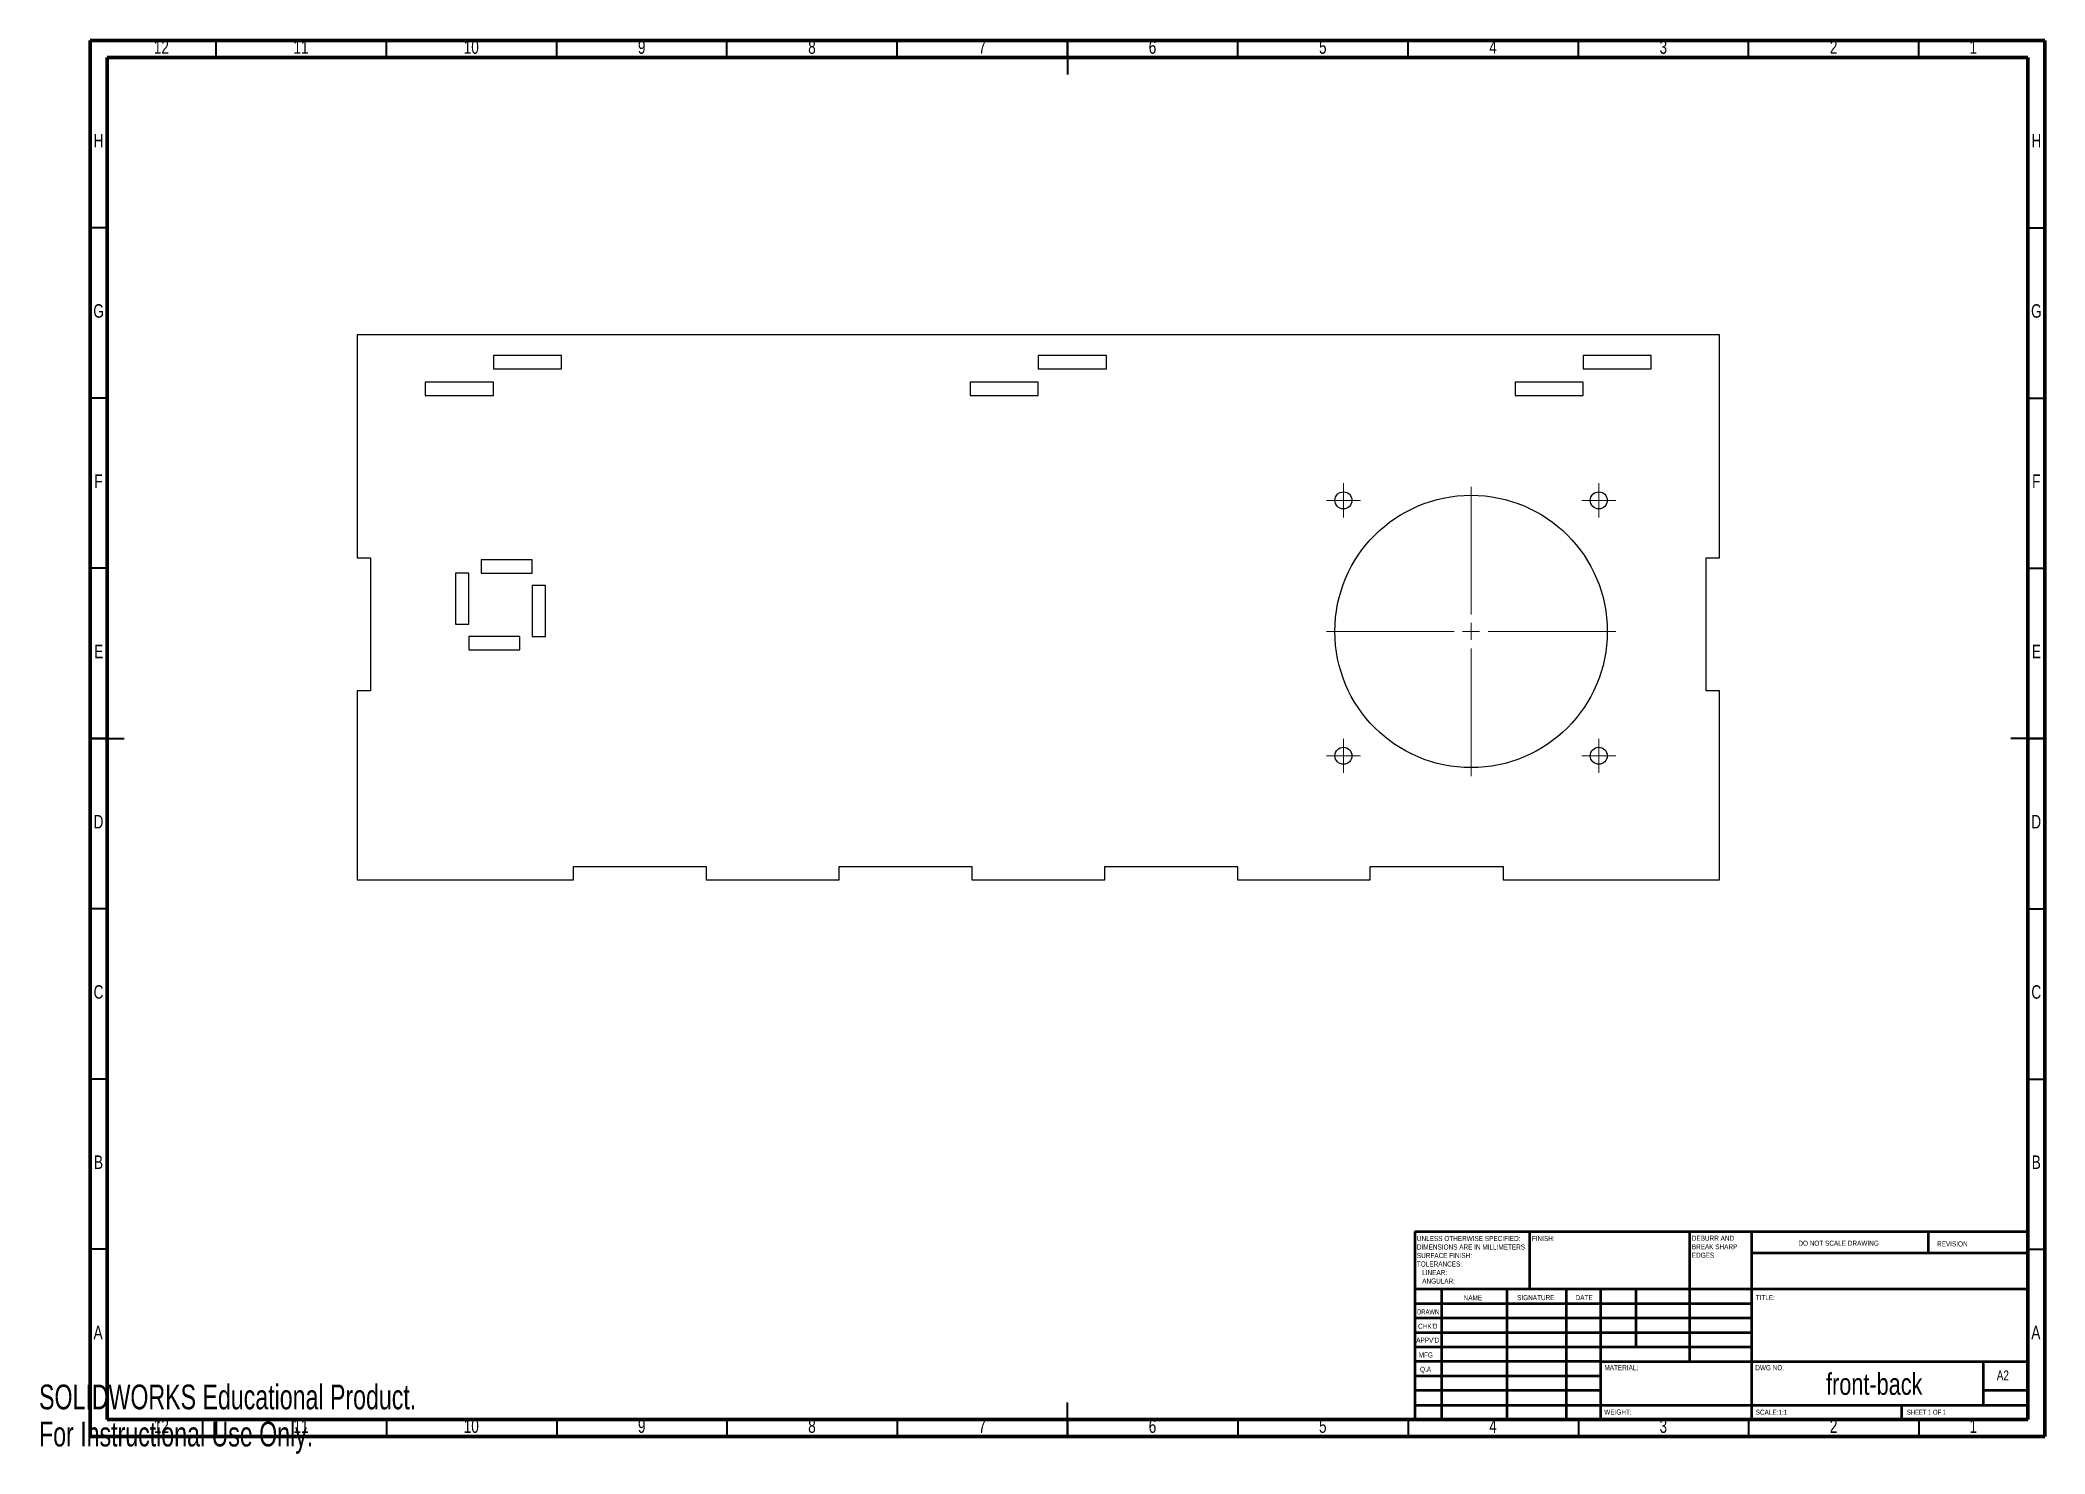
# Model space of a CAD drawing. Header units: millimetres. Extents: x 0 to 589, y 0 to 415.
import ezdxf

# ---------------------------------------------------------------- set-up
doc = ezdxf.new("R2010")
doc.units = ezdxf.units.MM
doc.styles.add('SLDTEXTSTYLE0', font='TXT', dxfattribs={"width": 0.686449})
doc.styles.add('SLDTEXTSTYLE1', font='TXT', dxfattribs={"width": 0.75})
doc.styles.add('SLDTEXTSTYLE2', font='TXT', dxfattribs={"width": 0.6875})
doc.styles.add('SLDTEXTSTYLE3', font='TXT', dxfattribs={"width": 0.7})

# ---------------------------------------------------------------- blocks, each defined once
blk = doc.blocks.new('SW_CENTERMARKSYMBOL_0')
at = {"color": 0, "linetype": 'Continuous', "lineweight": 18}
for p, q in [((0, 5), (0, 42.5)), ((-5, 0), (-42.5, 0)), ((0, 0), (-2.5, 0)), ((0, 0), (0, 2.5)), ((0, 0), (0, -2.5)), ((0, 0), (2.5, 0)), ((5, 0), (42.5, 0)), ((0, -5), (0, -42.5))]:
    blk.add_line(p, q, dxfattribs=at)
blk = doc.blocks.new('SW_CENTERMARKSYMBOL_1')
at = {"color": 0, "linetype": 'Continuous', "lineweight": 18}
for p, q in [((-2.5, 0), (-5, 0)), ((0, 0), (-2.5, 0)), ((0, 2.5), (0, 5)), ((0, 0), (0, 2.5)), ((0, 0), (0, -2.5)), ((0, 0), (2.5, 0)), ((2.5, 0), (5, 0)), ((0, -2.5), (0, -5))]:
    blk.add_line(p, q, dxfattribs=at)
blk = doc.blocks.new('SW_CENTERMARKSYMBOL_2')
at = {"color": 0, "linetype": 'Continuous', "lineweight": 18}
for p, q in [((-2.5, 0), (-5, 0)), ((0, 0), (-2.5, 0)), ((0, 2.5), (0, 5)), ((0, 0), (0, 2.5)), ((0, 0), (0, -2.5)), ((0, 0), (2.5, 0)), ((2.5, 0), (5, 0)), ((0, -2.5), (0, -5))]:
    blk.add_line(p, q, dxfattribs=at)
blk = doc.blocks.new('SW_CENTERMARKSYMBOL_3')
at = {"color": 0, "linetype": 'Continuous', "lineweight": 18}
for p, q in [((-2.5, 0), (-5, 0)), ((0, 0), (-2.5, 0)), ((0, 2.5), (0, 5)), ((0, 0), (0, 2.5)), ((0, 0), (0, -2.5)), ((0, 0), (2.5, 0)), ((2.5, 0), (5, 0)), ((0, -2.5), (0, -5))]:
    blk.add_line(p, q, dxfattribs=at)
blk = doc.blocks.new('SW_CENTERMARKSYMBOL_4')
at = {"color": 0, "linetype": 'Continuous', "lineweight": 18}
for p, q in [((-2.5, 0), (-5, 0)), ((0, 0), (-2.5, 0)), ((0, 2.5), (0, 5)), ((0, 0), (0, 2.5)), ((0, 0), (0, -2.5)), ((0, 0), (2.5, 0)), ((2.5, 0), (5, 0)), ((0, -2.5), (0, -5))]:
    blk.add_line(p, q, dxfattribs=at)

msp = doc.modelspace()

# ---------------------------------------------------------------- linework, layer by layer
at = {"color": 7, "linetype": 'Continuous', "lineweight": 70}
for p, q in [((15, 5), (15, 415)), ((15, 415), (589, 415)), ((589, 415), (589, 5)), ((20, 10), (20, 410)), ((20, 410), (584, 410)), ((584, 410), (584, 10)), ((584, 10), (20, 10)), ((589, 5), (15, 5))]:
    msp.add_line(p, q, dxfattribs=at)
at = {"color": 7, "linetype": 'Continuous', "lineweight": 35}
for p, q in [((52, 410), (52, 415)), ((102, 410), (102, 415)), ((152, 410), (152, 415)), ((202, 410), (202, 415)), ((252, 410), (252, 415)), ((302, 410), (302, 415)), ((302, 415), (302, 405)), ((352, 410), (352, 415)), ((402, 410), (402, 415)), ((452, 410), (452, 415)), ((502, 410), (502, 415)), ((552, 410), (552, 415)), ((20, 360), (15, 360)), ((584, 360), (589, 360)), ((20, 310), (15, 310)), ((584, 310), (589, 310)), ((20, 260), (15, 260)), ((584, 260), (589, 260)), ((20, 210), (15, 210)), ((15, 210), (25, 210)), ((589, 210), (579, 210)), ((584, 210), (589, 210)), ((20, 160), (15, 160)), ((584, 160), (589, 160)), ((20, 110), (15, 110)), ((584, 110), (589, 110)), ((20, 60), (15, 60)), ((584, 60), (589, 60)), ((302, 5), (302, 15)), ((52, 10), (52, 5)), ((102, 10), (102, 5)), ((152, 10), (152, 5)), ((202, 10), (202, 5)), ((252, 10), (252, 5)), ((302, 10), (302, 5)), ((352, 10), (352, 5)), ((402, 10), (402, 5)), ((452, 10), (452, 5)), ((502, 10), (502, 5)), ((552, 10), (552, 5))]:
    msp.add_line(p, q, dxfattribs=at)
at = {"color": 7, "linetype": 'Continuous', "lineweight": 25}
for p, q in [((93.41, 328.55), (93.41, 263.05)), ((493.41, 328.55), (93.41, 328.55)), ((493.41, 263.05), (493.41, 328.55)), ((133.41, 322.45), (133.41, 318.55)), ((153.41, 322.45), (133.41, 322.45)), ((133.41, 318.55), (153.41, 318.55)), ((153.41, 318.55), (153.41, 322.45)), ((313.41, 322.45), (293.41, 322.45)), ((293.41, 322.45), (293.41, 318.55)), ((293.41, 318.55), (313.41, 318.55)), ((313.41, 318.55), (313.41, 322.45)), ((453.41, 322.45), (453.41, 318.55)), ((473.41, 322.45), (453.41, 322.45)), ((453.41, 318.55), (473.41, 318.55)), ((473.41, 318.55), (473.41, 322.45)), ((113.41, 314.65), (113.41, 310.75)), ((133.41, 314.65), (113.41, 314.65)), ((133.41, 310.75), (133.41, 314.65)), ((293.41, 314.65), (273.41, 314.65)), ((273.41, 314.65), (273.41, 310.75)), ((293.41, 310.75), (293.41, 314.65)), ((433.41, 314.65), (433.41, 310.75)), ((453.41, 314.65), (433.41, 314.65)), ((453.41, 310.75), (453.41, 314.65)), ((113.41, 310.75), (133.41, 310.75)), ((273.41, 310.75), (293.41, 310.75)), ((433.41, 310.75), (453.41, 310.75)), ((93.41, 263.05), (97.31, 263.05)), ((97.31, 263.05), (97.31, 224.05)), ((144.81, 262.45), (129.81, 262.45)), ((129.81, 262.45), (129.81, 258.55)), ((144.81, 258.55), (144.81, 262.45)), ((489.51, 263.05), (493.41, 263.05)), ((489.51, 224.05), (489.51, 263.05)), ((122.31, 258.55), (122.31, 243.55)), ((126.21, 258.55), (122.31, 258.55)), ((126.21, 243.55), (126.21, 258.55)), ((129.81, 258.55), (144.81, 258.55)), ((144.81, 254.95), (144.81, 239.95)), ((148.71, 254.95), (144.81, 254.95)), ((148.71, 239.95), (148.71, 254.95)), ((122.31, 243.55), (126.21, 243.55)), ((126.21, 239.95), (126.21, 236.05)), ((141.21, 239.95), (126.21, 239.95)), ((126.21, 236.05), (141.21, 236.05)), ((141.21, 236.05), (141.21, 239.95)), ((144.81, 239.95), (148.71, 239.95)), ((93.41, 224.05), (93.41, 168.55)), ((97.31, 224.05), (93.41, 224.05)), ((493.41, 224.05), (489.51, 224.05)), ((493.41, 168.55), (493.41, 224.05)), ((156.91, 172.45), (195.91, 172.45)), ((156.91, 168.55), (156.91, 172.45)), ((195.91, 172.45), (195.91, 168.55)), ((234.91, 172.45), (273.91, 172.45)), ((234.91, 168.55), (234.91, 172.45)), ((273.91, 172.45), (273.91, 168.55)), ((312.91, 172.45), (351.91, 172.45)), ((312.91, 168.55), (312.91, 172.45)), ((351.91, 172.45), (351.91, 168.55)), ((390.91, 172.45), (429.91, 172.45)), ((390.91, 168.55), (390.91, 172.45)), ((429.91, 172.45), (429.91, 168.55)), ((93.41, 168.55), (156.91, 168.55)), ((195.91, 168.55), (234.91, 168.55)), ((273.91, 168.55), (312.91, 168.55)), ((351.91, 168.55), (390.91, 168.55)), ((429.91, 168.55), (493.41, 168.55))]:
    msp.add_line(p, q, dxfattribs=at)
at = {"color": 7, "linetype": 'Continuous', "lineweight": 50}
for p, q in [((404, 65.25), (584, 65.25)), ((404, 65.25), (404, 10)), ((437.8, 48.25), (437.8, 65.25)), ((484.6, 65.25), (484.6, 27)), ((502.8, 65.25), (502.8, 10)), ((554.8, 58.88), (554.8, 65.25)), ((584, 58.88), (502.8, 58.88)), ((584, 48.25), (404, 48.25)), ((411.8, 48.25), (411.8, 10)), ((430.99, 48.25), (430.99, 10)), ((448.4, 48.25), (448.4, 10)), ((458.6, 10), (458.6, 48.25)), ((469, 31.25), (469, 48.25)), ((502.8, 44), (404, 44)), ((502.8, 39.75), (404, 39.75)), ((502.8, 35.5), (404, 35.5)), ((502.8, 31.25), (404, 31.25)), ((458.6, 27), (404, 27)), ((458.6, 27), (584, 27)), ((571, 14.25), (571, 27)), ((458.6, 22.75), (404, 22.75)), ((458.6, 18.5), (404, 18.5)), ((584, 18.5), (571, 18.5)), ((404, 14.25), (584, 14.25)), ((547, 10), (547, 14.25))]:
    msp.add_line(p, q, dxfattribs=at)
at = {"color": 7, "linetype": 'Continuous', "lineweight": 25}
for centre, radius in [((383.01, 279.95), 2.5), ((420.51, 241.45), 40), ((458.01, 279.95), 2.5), ((383.01, 204.95), 2.5), ((458.01, 204.95), 2.5)]:
    msp.add_circle(centre, radius, dxfattribs=at)

# ---------------------------------------------------------------- block references
at = {"color": 7, "linetype": 'Continuous', "lineweight": 0}
for name, p in [('SW_CENTERMARKSYMBOL_2', (383.01, 279.95)), ('SW_CENTERMARKSYMBOL_0', (420.51, 241.45)), ('SW_CENTERMARKSYMBOL_3', (458.01, 279.95)), ('SW_CENTERMARKSYMBOL_1', (383.01, 204.95)), ('SW_CENTERMARKSYMBOL_4', (458.01, 204.95))]:
    msp.add_blockref(name, p, dxfattribs=at)

# ---------------------------------------------------------------- texts
for s, insert, char_height, attachment_point, style in [('12', (35.92, 415.06), 3.969, 2, 'SLDTEXTSTYLE1'), ('11', (76.92, 415.06), 3.969, 2, 'SLDTEXTSTYLE1'), ('10', (126.92, 415.06), 3.969, 2, 'SLDTEXTSTYLE1'), ('9', (176.96, 415.06), 3.97, 2, 'SLDTEXTSTYLE1'), ('8', (226.96, 415.06), 3.97, 2, 'SLDTEXTSTYLE1'), ('7', (276.96, 415.06), 3.97, 2, 'SLDTEXTSTYLE1'), ('6', (326.96, 415.06), 3.97, 2, 'SLDTEXTSTYLE1'), ('5', (376.96, 415.06), 3.97, 2, 'SLDTEXTSTYLE1'), ('4', (426.96, 415.06), 3.97, 2, 'SLDTEXTSTYLE1'), ('3', (476.96, 415.06), 3.97, 2, 'SLDTEXTSTYLE1'), ('2', (526.96, 415.06), 3.97, 2, 'SLDTEXTSTYLE1'), ('1', (567.96, 415.06), 3.97, 2, 'SLDTEXTSTYLE1'), ('H', (17.49, 387.56), 3.97, 2, 'SLDTEXTSTYLE1'), ('H', (586.49, 387.56), 3.97, 2, 'SLDTEXTSTYLE1'), ('G', (17.49, 337.56), 3.97, 2, 'SLDTEXTSTYLE1'), ('G', (586.49, 337.56), 3.97, 2, 'SLDTEXTSTYLE1'), ('F', (17.46, 287.56), 3.97, 2, 'SLDTEXTSTYLE1'), ('F', (586.46, 287.56), 3.97, 2, 'SLDTEXTSTYLE1'), ('E', (17.51, 237.56), 3.97, 2, 'SLDTEXTSTYLE1'), ('E', (586.51, 237.56), 3.97, 2, 'SLDTEXTSTYLE1'), ('D', (17.45, 187.56), 3.97, 2, 'SLDTEXTSTYLE1'), ('D', (586.45, 187.56), 3.97, 2, 'SLDTEXTSTYLE1'), ('C', (17.46, 137.56), 3.97, 2, 'SLDTEXTSTYLE1'), ('C', (586.46, 137.56), 3.97, 2, 'SLDTEXTSTYLE1'), ('B', (17.47, 87.56), 3.97, 2, 'SLDTEXTSTYLE1'), ('B', (586.47, 87.56), 3.97, 2, 'SLDTEXTSTYLE1'), ('UNLESS OTHERWISE SPECIFIED:^JDIMENSIONS ARE IN MILLIMETERS^JSURFACE FINISH:^JTOLERANCES:^J   LINEAR:^J   ANGULAR:', (404.59, 63.92), 1.5, 1, 'SLDTEXTSTYLE1'), ('FINISH:', (438.37, 63.92), 1.5, 1, 'SLDTEXTSTYLE1'), ('DEBURR AND ^JBREAK SHARP ^JEDGES', (485.31, 64), 1.5, 1, 'SLDTEXTSTYLE1'), ('DO NOT SCALE DRAWING', (516.61, 62.53), 1.5, 1, 'SLDTEXTSTYLE1'), ('REVISION', (557.33, 62.33), 1.5, 1, 'SLDTEXTSTYLE1'), ('DRAWN', (404.64, 42.38), 1.5, 1, 'SLDTEXTSTYLE0'), ('NAME', (418.32, 46.5), 1.5, 1, 'SLDTEXTSTYLE1'), ('SIGNATURE', (434.03, 46.56), 1.5, 1, 'SLDTEXTSTYLE1'), ('DATE', (451.21, 46.58), 1.5, 1, 'SLDTEXTSTYLE1'), ('TITLE:', (504.09, 46.58), 1.5, 1, 'SLDTEXTSTYLE1'), ('A', (17.34, 37.56), 3.97, 2, 'SLDTEXTSTYLE1'), ("CHK'D", (404.94, 38.16), 1.5, 1, 'SLDTEXTSTYLE1'), ('A', (586.34, 37.56), 3.97, 2, 'SLDTEXTSTYLE1'), ("APPV'D", (404.4, 34.07), 1.5, 1, 'SLDTEXTSTYLE1'), ('MFG', (405.12, 29.72), 1.5, 1, 'SLDTEXTSTYLE1'), ('Q.A', (405.51, 25.5), 1.5, 1, 'SLDTEXTSTYLE1'), ('MATERIAL:', (459.65, 25.99), 1.5, 1, 'SLDTEXTSTYLE1'), ('DWG NO.', (503.95, 25.99), 1.5, 1, 'SLDTEXTSTYLE1'), ('front-back', (538.89, 23.61), 6.35, 2, 'SLDTEXTSTYLE1'), ('A2', (574.87, 24.41), 2.91, 1, 'SLDTEXTSTYLE1'), ('WEIGHT:', (459.62, 12.95), 1.499, 1, 'SLDTEXTSTYLE1'), ('SCALE:1:1', (504.07, 12.9), 1.5, 1, 'SLDTEXTSTYLE1'), ('SHEET 1 OF 1', (548.48, 12.9), 1.5, 1, 'SLDTEXTSTYLE2'), ('12', (35.92, 10.06), 3.969, 2, 'SLDTEXTSTYLE1'), ('11', (76.92, 10.06), 3.969, 2, 'SLDTEXTSTYLE1'), ('10', (126.92, 10.06), 3.969, 2, 'SLDTEXTSTYLE1'), ('9', (176.96, 10.06), 3.97, 2, 'SLDTEXTSTYLE1'), ('8', (226.96, 10.06), 3.97, 2, 'SLDTEXTSTYLE1'), ('7', (276.96, 10.06), 3.97, 2, 'SLDTEXTSTYLE1'), ('6', (326.96, 10.06), 3.97, 2, 'SLDTEXTSTYLE1'), ('5', (376.96, 10.06), 3.97, 2, 'SLDTEXTSTYLE1'), ('4', (426.96, 10.06), 3.97, 2, 'SLDTEXTSTYLE1'), ('3', (476.96, 10.06), 3.97, 2, 'SLDTEXTSTYLE1'), ('2', (526.96, 10.06), 3.97, 2, 'SLDTEXTSTYLE1'), ('1', (567.96, 10.06), 3.97, 2, 'SLDTEXTSTYLE1')]:
    msp.add_mtext(s, dxfattribs=dict(at, insert=insert, char_height=char_height, attachment_point=attachment_point, style=style))
at = {"color": 7, "linetype": 'Continuous', "char_height": 7.266, "attachment_point": 1, "style": 'SLDTEXTSTYLE3'}
for s, insert in [('SOLIDWORKS Educational Product.', (0, 20.27)), ('For Instructional Use Only.', (0, 9.37))]:
    msp.add_mtext(s, dxfattribs=dict(at, insert=insert))

doc.saveas('drawing.dxf')
